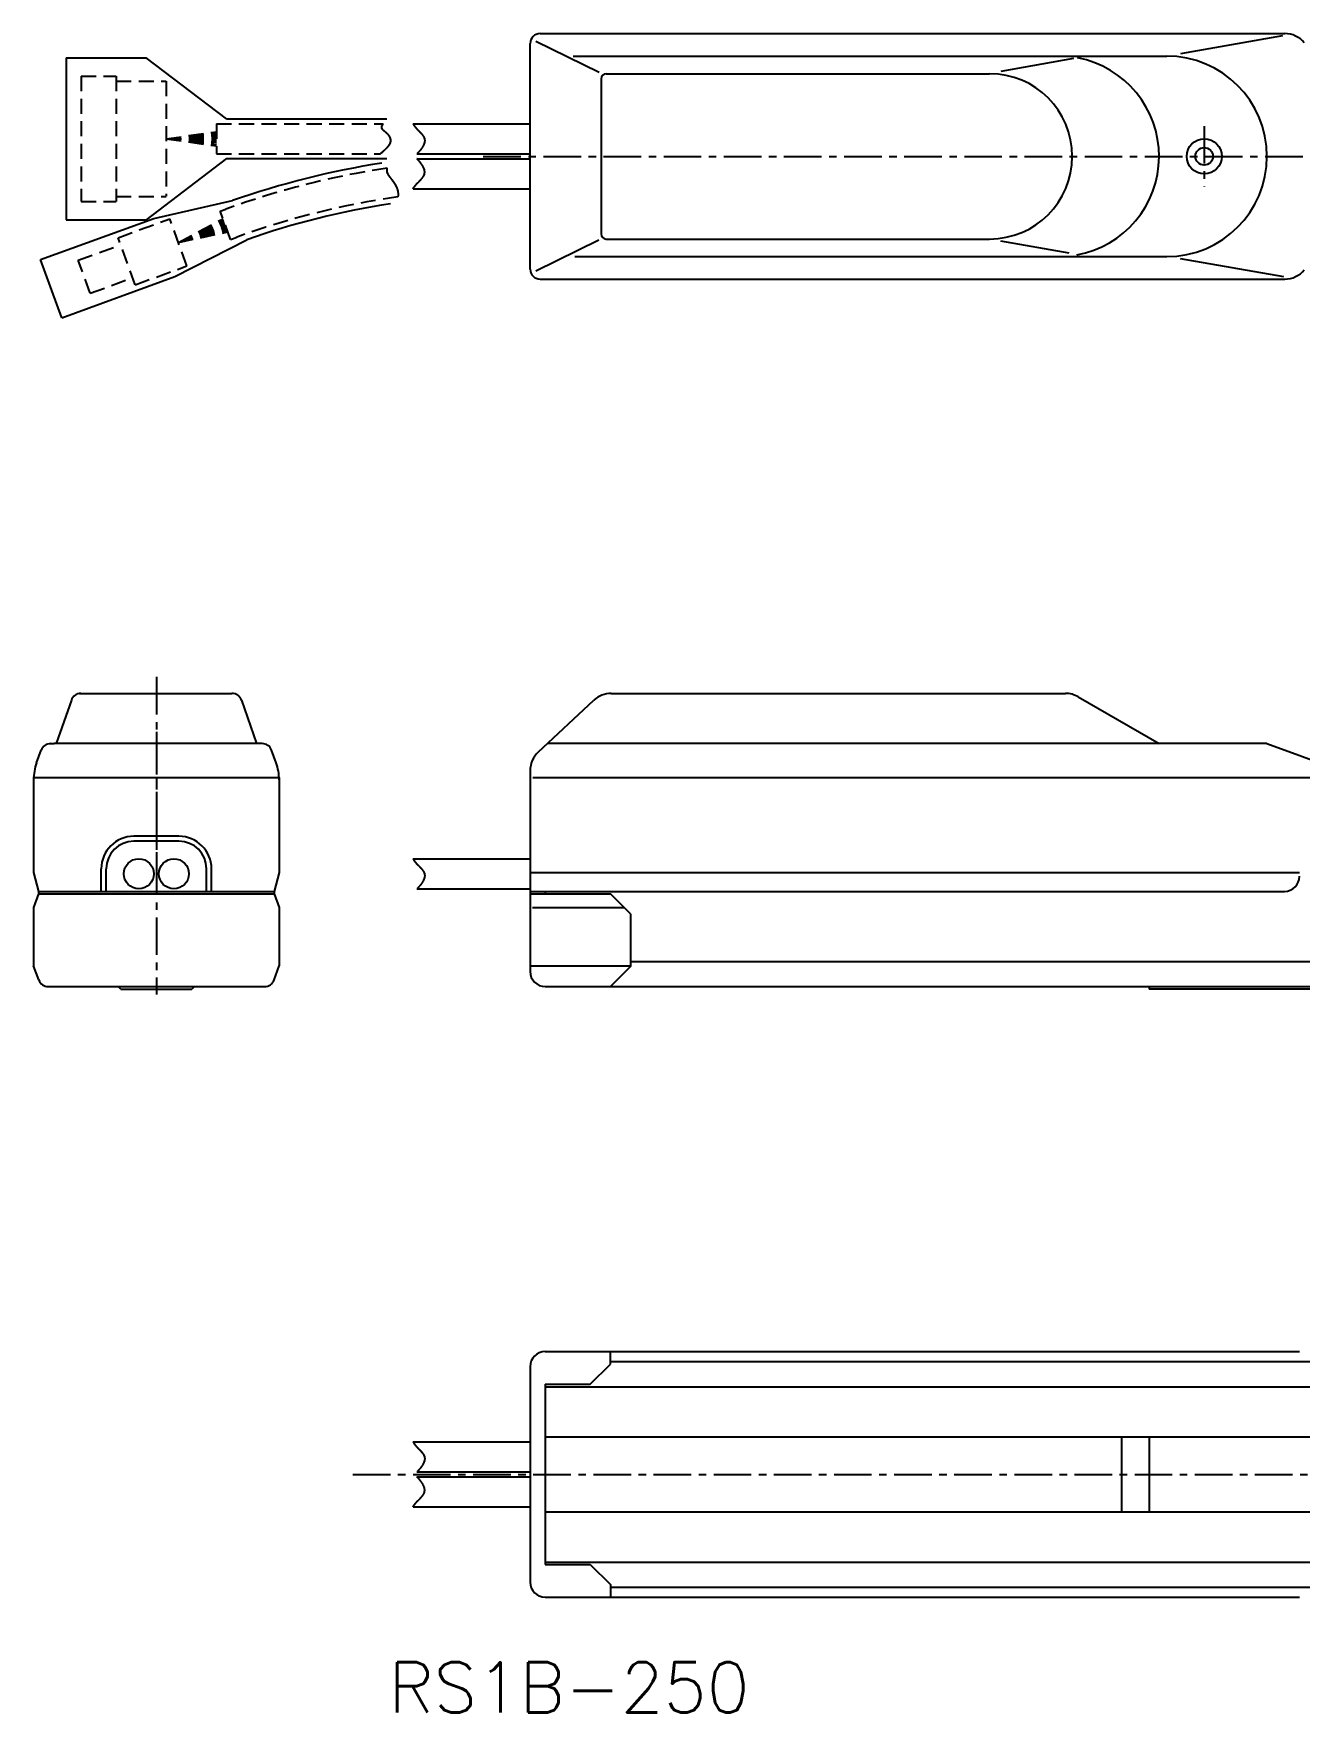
# Model space of a CAD drawing. Extents: x -773 to -84, y 145 to 488.
# Drawn here: x -772.9 to -520.3, y 145.5 to 480.6 of the extents above; entities that cross this region are included whole.
import ezdxf

# ---------------------------------------------------------------- set-up
doc = ezdxf.new("R2010")
doc.units = 0
for name, pattern in [('CENTER', [12, 7.5, -1.5, 1.5, -1.5]), ('CONTINOUS', [0]), ('DASHED', [4.5, 3, -1.5])]:
    doc.linetypes.add(name, pattern=pattern)
doc.layers.get('0').update_dxf_attribs({"linetype": 'CONTINUOUS'})
doc.layers.add('CENTER', color=1, linetype='CENTER')
doc.styles.get("Standard").update_dxf_attribs({"font": 'txt.shx'})

msp = doc.modelspace()

# ---------------------------------------------------------------- linework, layer by layer
at = {"color": 7, "linetype": 'CONTINOUS'}
for p, q in [((-671.78, 480.57), (-523.19, 480.57)), ((-523.65, 480.09), (-543.99, 476.56)), ((-673.78, 433.57), (-673.78, 478.57)), ((-660.02, 472.78), (-672.64, 478.99)), ((-665.19, 476.07), (-546.77, 476.07)), ((-766.38, 475.73), (-766.38, 443.41)), ((-766.38, 475.73), (-750.38, 475.73)), ((-734.38, 463.53), (-750.38, 475.73)), ((-658.6, 472.57), (-582.1, 472.57)), ((-565.36, 475.57), (-579.87, 472.97)), ((-659.6, 471.57), (-659.6, 440.57)), ((-734.38, 463.53), (-702.38, 463.53)), ((-697.14, 462.57), (-673.78, 462.57)), ((-696.36, 456.57), (-673.78, 456.57)), ((-734.38, 455.61), (-750.38, 443.41)), ((-734.38, 455.61), (-702.38, 455.61)), ((-696.36, 455.57), (-673.78, 455.57)), ((-697.14, 449.57), (-673.78, 449.57)), ((-748.89, 443.65), (-733.17, 447.25)), ((-771.45, 435.45), (-748.89, 443.65)), ((-766.38, 443.41), (-750.38, 443.41)), ((-744.68, 432.08), (-730.33, 439.43)), ((-660.05, 439.35), (-672.64, 433.15)), ((-658.6, 439.57), (-582.1, 439.57)), ((-566.24, 436.73), (-579.87, 439.17)), ((-664.84, 436.07), (-546.77, 436.07)), ((-767.23, 423.87), (-771.45, 435.45)), ((-523.38, 432), (-543.99, 435.59)), ((-767.23, 423.87), (-744.68, 432.08)), ((-671.78, 431.57), (-523.19, 431.57)), ((-763.68, 348.87), (-733.28, 348.87)), ((-657.63, 348.87), (-566.94, 348.87)), ((-765.33, 347.53), (-768.36, 338.87)), ((-731.39, 347.53), (-728.36, 338.87)), ((-672.19, 337.13), (-661.04, 347.52)), ((-564.44, 348.2), (-548.28, 338.87)), ((-769.64, 338.87), (-768.73, 338.87)), ((-727.26, 338.87), (-768.73, 338.87)), ((-526.77, 338.87), (-670.33, 338.87)), ((-526.77, 338.87), (-513.26, 333.95)), ((-772.26, 335.03), (-771.34, 337.55)), ((-724.47, 335.03), (-725.38, 337.55)), ((-772.86, 332.1), (-723.86, 332.1)), ((-772.86, 332.1), (-772.86, 313.1)), ((-723.86, 332.1), (-723.86, 313.1)), ((-673.78, 333.47), (-673.78, 308.87)), ((-673.23, 332.1), (-513.03, 332.1)), ((-743.86, 320.37), (-752.86, 320.37)), ((-743.86, 319.37), (-752.86, 319.37)), ((-697.14, 315.87), (-673.78, 315.87)), ((-772.86, 313.1), (-771.86, 309.37)), ((-772.86, 313.1), (-771.86, 309.37)), ((-759.36, 309.37), (-759.36, 313.87)), ((-758.36, 309.37), (-758.36, 313.87)), ((-738.36, 309.37), (-738.36, 313.87)), ((-737.36, 309.37), (-737.36, 313.87)), ((-723.86, 313.1), (-724.86, 309.37)), ((-723.86, 313.1), (-724.86, 309.37)), ((-673.78, 313.1), (-520.28, 313.1)), ((-771.86, 308.87), (-772.86, 306.12)), ((-771.86, 309.37), (-724.86, 309.37)), ((-771.86, 309.37), (-771.86, 308.87)), ((-771.86, 308.87), (-724.86, 308.87)), ((-724.86, 309.37), (-724.86, 308.87)), ((-724.86, 308.87), (-723.86, 306.12)), ((-696.36, 309.87), (-673.78, 309.87)), ((-673.78, 309.37), (-523.28, 309.37)), ((-673.78, 308.87), (-673.78, 293.37)), ((-673.78, 308.87), (-657.78, 308.87)), ((-670.78, 309.37), (-670.78, 308.87)), ((-653.78, 304.87), (-657.78, 308.87)), ((-772.86, 306.12), (-772.86, 294.49)), ((-723.86, 306.12), (-723.86, 294.49)), ((-673.28, 306.12), (-655.04, 306.12)), ((-653.78, 304.87), (-653.78, 294.37)), ((-653.78, 295.39), (-177.78, 295.39)), ((-771.84, 291.68), (-772.86, 294.49)), ((-724.88, 291.68), (-723.86, 294.49)), ((-673.51, 294.49), (-653.78, 294.49)), ((-653.78, 294.37), (-657.78, 290.37)), ((-769.96, 290.37), (-726.76, 290.37)), ((-755.46, 289.87), (-755.86, 290.27)), ((-755.46, 289.87), (-741.26, 289.87)), ((-740.86, 290.27), (-741.26, 289.87)), ((-740.86, 290.37), (-740.86, 290.27)), ((-670.78, 290.37), (-550.28, 290.37)), ((-550.28, 290.39), (-177.78, 290.39)), ((-550.28, 290.39), (-550.28, 289.87)), ((-165.28, 289.87), (-550.28, 289.87)), ((-673.78, 214.5), (-673.78, 171.5)), ((-670.78, 217.5), (-520.28, 217.5)), ((-661.78, 211), (-657.78, 215)), ((-657.78, 215), (-657.78, 217.5)), ((-657.78, 215.5), (-177.78, 215.5)), ((-670.78, 211), (-670.78, 175)), ((-670.78, 211), (-661.78, 211)), ((-670.78, 210.5), (-165.28, 210.5)), ((-697.14, 199.5), (-673.78, 199.5)), ((-670.78, 200.5), (-165.28, 200.5)), ((-555.78, 200.5), (-555.78, 185.5)), ((-550.28, 200.5), (-550.28, 185.5)), ((-696.36, 193.5), (-673.78, 193.5)), ((-696.36, 192.5), (-673.78, 192.5)), ((-697.14, 186.5), (-673.78, 186.5)), ((-670.78, 185.5), (-165.28, 185.5)), ((-670.78, 175.5), (-165.28, 175.5)), ((-670.78, 175), (-661.78, 175)), ((-661.78, 175), (-657.78, 171)), ((-657.78, 171), (-657.78, 168.5)), ((-670.78, 168.5), (-653.78, 168.5)), ((-657.78, 170.5), (-177.78, 170.5)), ((-653.78, 168.5), (-520.28, 168.5))]:
    msp.add_line(p, q, dxfattribs=at)
at = {"color": 3, "linetype": 'DASHED'}
for p, q in [((-763.38, 472.07), (-763.38, 447.07)), ((-763.38, 472.07), (-756.38, 472.07)), ((-756.38, 472.07), (-756.38, 447.07)), ((-756.38, 471.07), (-746.38, 471.07)), ((-746.38, 471.07), (-746.38, 448.11)), ((-736.38, 462.57), (-736.38, 456.57)), ((-736.38, 462.57), (-703.11, 462.57)), ((-746.38, 459.57), (-736.38, 460.98)), ((-746.38, 459.57), (-736.38, 460.62)), ((-746.38, 459.57), (-736.38, 460.27)), ((-746.38, 459.57), (-736.38, 459.92)), ((-746.38, 459.57), (-736.38, 459.57)), ((-746.38, 459.57), (-736.38, 458.52)), ((-746.38, 459.57), (-736.38, 458.87)), ((-746.38, 459.57), (-736.38, 459.22)), ((-746.38, 459.57), (-736.38, 458.17)), ((-736.38, 456.57), (-703.67, 456.57)), ((-763.38, 447.07), (-756.38, 447.07)), ((-756.38, 448.07), (-746.38, 448.07)), ((-756.01, 439.83), (-745.68, 443.59)), ((-742.26, 434.19), (-745.68, 443.59)), ((-743.97, 438.89), (-735.05, 443.63)), ((-743.97, 438.89), (-734.93, 443.3)), ((-743.97, 438.89), (-734.81, 442.97)), ((-743.97, 438.89), (-734.69, 442.64)), ((-743.97, 438.89), (-734.57, 442.31)), ((-735.6, 445.13), (-734.5, 445.53)), ((-733.54, 439.49), (-735.6, 445.13)), ((-752.59, 430.43), (-756.01, 439.83)), ((-743.97, 438.89), (-734.45, 441.98)), ((-743.97, 438.89), (-734.33, 441.65)), ((-743.97, 438.89), (-734.21, 441.32)), ((-743.97, 438.89), (-734.09, 440.99)), ((-733.54, 439.49), (-732.44, 439.89)), ((-763.96, 435.34), (-755.5, 438.42)), ((-761.56, 428.76), (-763.96, 435.34)), ((-752.59, 430.43), (-742.26, 434.19)), ((-761.56, 428.76), (-753.11, 431.84))]:
    msp.add_line(p, q, dxfattribs=at)
at = {"color": 7}
for points in [[(-703.11, 462.57, 0), (-703.13, 462.55, 0), (-703.14, 462.53, 0), (-703.16, 462.51, 0), (-703.18, 462.49, 0), (-703.19, 462.47, 0), (-703.21, 462.45, 0), (-703.23, 462.42, 0), (-703.24, 462.4, 0), (-703.26, 462.38, 0), (-703.27, 462.36, 0), (-703.29, 462.33, 0), (-703.3, 462.31, 0), (-703.31, 462.29, 0), (-703.33, 462.26, 0), (-703.34, 462.24, 0), (-703.35, 462.21, 0), (-703.36, 462.19, 0), (-703.37, 462.16, 0), (-703.38, 462.14, 0), (-703.39, 462.12, 0), (-703.4, 462.09, 0), (-703.41, 462.07, 0), (-703.41, 462.04, 0), (-703.42, 462.02, 0), (-703.43, 461.99, 0), (-703.43, 461.97, 0), (-703.43, 461.94, 0), (-703.44, 461.92, 0), (-703.44, 461.9, 0), (-703.44, 461.87, 0), (-703.44, 461.85, 0), (-703.44, 461.83, 0), (-703.43, 461.81, 0), (-703.43, 461.78, 0), (-703.43, 461.76, 0), (-703.42, 461.74, 0), (-703.41, 461.72, 0), (-703.41, 461.7, 0), (-703.4, 461.68, 0), (-703.39, 461.65, 0), (-703.38, 461.63, 0), (-703.37, 461.61, 0), (-703.36, 461.59, 0), (-703.35, 461.57, 0), (-703.33, 461.55, 0), (-703.32, 461.54, 0), (-703.31, 461.51, 0), (-703.29, 461.5, 0), (-703.28, 461.48, 0), (-703.26, 461.46, 0), (-703.24, 461.44, 0), (-703.23, 461.42, 0), (-703.21, 461.4, 0), (-703.19, 461.38, 0), (-703.17, 461.36, 0), (-703.15, 461.35, 0), (-703.13, 461.33, 0), (-703.11, 461.31, 0), (-703.09, 461.29, 0), (-703.07, 461.27, 0), (-703.05, 461.25, 0), (-703.03, 461.24, 0), (-703.01, 461.22, 0), (-702.99, 461.2, 0), (-702.96, 461.18, 0), (-702.94, 461.16, 0), (-702.92, 461.14, 0), (-702.89, 461.13, 0), (-702.87, 461.11, 0), (-702.85, 461.09, 0), (-702.83, 461.07, 0), (-702.8, 461.05, 0), (-702.78, 461.04, 0), (-702.75, 461.02, 0), (-702.73, 461, 0), (-702.71, 460.98, 0), (-702.69, 460.96, 0), (-702.66, 460.94, 0), (-702.64, 460.92, 0), (-702.62, 460.9, 0), (-702.59, 460.88, 0), (-702.57, 460.86, 0), (-702.55, 460.85, 0), (-702.53, 460.83, 0), (-702.5, 460.81, 0), (-702.48, 460.79, 0), (-702.46, 460.77, 0), (-702.44, 460.75, 0), (-702.42, 460.73, 0), (-702.4, 460.7, 0), (-702.38, 460.68, 0), (-702.36, 460.66, 0), (-702.34, 460.64, 0), (-702.32, 460.62, 0), (-702.29, 460.6, 0), (-702.27, 460.58, 0), (-702.26, 460.56, 0), (-702.24, 460.54, 0), (-702.22, 460.51, 0), (-702.2, 460.49, 0), (-702.18, 460.47, 0), (-702.16, 460.45, 0), (-702.14, 460.43, 0), (-702.13, 460.41, 0), (-702.11, 460.38, 0), (-702.09, 460.36, 0), (-702.08, 460.34, 0), (-702.06, 460.32, 0), (-702.04, 460.29, 0), (-702.03, 460.27, 0), (-702.01, 460.25, 0), (-702, 460.23, 0), (-701.98, 460.2, 0), (-701.97, 460.18, 0), (-701.95, 460.16, 0), (-701.94, 460.13, 0), (-701.92, 460.11, 0), (-701.91, 460.09, 0), (-701.89, 460.06, 0), (-701.88, 460.04, 0), (-701.87, 460.02, 0), (-701.86, 459.99, 0), (-701.84, 459.97, 0), (-701.83, 459.95, 0), (-701.82, 459.93, 0), (-701.81, 459.9, 0), (-701.8, 459.88, 0), (-701.79, 459.85, 0), (-701.78, 459.83, 0), (-701.77, 459.81, 0), (-701.76, 459.78, 0), (-701.75, 459.76, 0), (-701.74, 459.74, 0), (-701.73, 459.71, 0), (-701.73, 459.69, 0), (-701.72, 459.66, 0), (-701.71, 459.64, 0), (-701.7, 459.62, 0), (-701.7, 459.59, 0), (-701.69, 459.57, 0), (-701.68, 459.54, 0), (-701.68, 459.52, 0), (-701.67, 459.5, 0), (-701.67, 459.47, 0), (-701.67, 459.45, 0), (-701.66, 459.42, 0), (-701.66, 459.4, 0), (-701.65, 459.38, 0), (-701.65, 459.35, 0), (-701.65, 459.33, 0), (-701.65, 459.3, 0), (-701.65, 459.28, 0), (-701.65, 459.26, 0), (-701.65, 459.23, 0), (-701.65, 459.21, 0), (-701.65, 459.18, 0), (-701.65, 459.16, 0), (-701.65, 459.14, 0), (-701.65, 459.11, 0), (-701.65, 459.09, 0), (-701.65, 459.06, 0), (-701.66, 459.04, 0), (-701.66, 459.02, 0), (-701.67, 458.99, 0), (-701.67, 458.97, 0), (-701.67, 458.95, 0), (-701.68, 458.92, 0), (-701.69, 458.9, 0), (-701.69, 458.88, 0), (-701.7, 458.85, 0), (-701.71, 458.83, 0), (-701.71, 458.81, 0), (-701.72, 458.78, 0), (-701.73, 458.76, 0), (-701.74, 458.74, 0), (-701.74, 458.71, 0), (-701.75, 458.69, 0), (-701.76, 458.67, 0), (-701.77, 458.64, 0), (-701.78, 458.62, 0), (-701.79, 458.6, 0), (-701.8, 458.58, 0), (-701.81, 458.55, 0), (-701.83, 458.53, 0), (-701.84, 458.51, 0), (-701.85, 458.49, 0), (-701.86, 458.46, 0), (-701.87, 458.44, 0), (-701.89, 458.42, 0), (-701.9, 458.4, 0), (-701.91, 458.37, 0), (-701.93, 458.35, 0), (-701.94, 458.33, 0), (-701.96, 458.31, 0), (-701.97, 458.29, 0), (-701.98, 458.26, 0), (-702, 458.24, 0), (-702.01, 458.22, 0), (-702.03, 458.2, 0), (-702.04, 458.18, 0), (-702.06, 458.15, 0), (-702.08, 458.13, 0), (-702.09, 458.11, 0), (-702.11, 458.09, 0), (-702.12, 458.07, 0), (-702.14, 458.05, 0), (-702.16, 458.03, 0), (-702.17, 458, 0), (-702.19, 457.98, 0), (-702.21, 457.96, 0), (-702.23, 457.94, 0), (-702.24, 457.92, 0), (-702.26, 457.9, 0), (-702.28, 457.88, 0), (-702.3, 457.86, 0), (-702.32, 457.84, 0), (-702.34, 457.82, 0), (-702.35, 457.8, 0), (-702.37, 457.78, 0), (-702.39, 457.76, 0), (-702.41, 457.74, 0), (-702.43, 457.72, 0), (-702.45, 457.7, 0), (-702.47, 457.68, 0), (-702.48, 457.66, 0), (-702.5, 457.64, 0), (-702.52, 457.62, 0), (-702.54, 457.6, 0), (-702.56, 457.58, 0), (-702.58, 457.56, 0), (-702.6, 457.54, 0), (-702.62, 457.52, 0), (-702.64, 457.5, 0), (-702.66, 457.48, 0), (-702.68, 457.46, 0), (-702.7, 457.44, 0), (-702.71, 457.43, 0), (-702.73, 457.41, 0), (-702.75, 457.39, 0), (-702.77, 457.37, 0), (-702.79, 457.35, 0), (-702.81, 457.33, 0), (-702.83, 457.32, 0), (-702.85, 457.3, 0), (-702.87, 457.28, 0), (-702.89, 457.26, 0), (-702.9, 457.24, 0), (-702.92, 457.23, 0), (-702.94, 457.21, 0), (-702.96, 457.19, 0), (-702.98, 457.18, 0), (-703, 457.16, 0), (-703.02, 457.14, 0), (-703.04, 457.12, 0), (-703.06, 457.11, 0), (-703.08, 457.09, 0), (-703.1, 457.07, 0), (-703.11, 457.05, 0), (-703.13, 457.04, 0), (-703.15, 457.02, 0), (-703.17, 457, 0), (-703.19, 456.99, 0), (-703.21, 456.97, 0), (-703.23, 456.95, 0), (-703.25, 456.94, 0), (-703.27, 456.92, 0), (-703.28, 456.9, 0), (-703.3, 456.89, 0), (-703.32, 456.87, 0), (-703.34, 456.85, 0), (-703.36, 456.84, 0), (-703.38, 456.82, 0), (-703.4, 456.8, 0), (-703.42, 456.79, 0), (-703.44, 456.77, 0), (-703.46, 456.75, 0), (-703.48, 456.74, 0), (-703.5, 456.72, 0), (-703.52, 456.7, 0), (-703.54, 456.69, 0), (-703.56, 456.67, 0), (-703.58, 456.65, 0), (-703.6, 456.64, 0), (-703.61, 456.62, 0), (-703.63, 456.61, 0), (-703.65, 456.59, 0), (-703.67, 456.57, 0)], [(-697.14, 462.57, 0), (-697.12, 462.53, 0), (-697.1, 462.49, 0), (-697.08, 462.45, 0), (-697.06, 462.41, 0), (-697.03, 462.37, 0), (-697.01, 462.33, 0), (-696.99, 462.29, 0), (-696.96, 462.25, 0), (-696.94, 462.22, 0), (-696.91, 462.18, 0), (-696.88, 462.14, 0), (-696.86, 462.1, 0), (-696.83, 462.06, 0), (-696.8, 462.03, 0), (-696.77, 461.99, 0), (-696.74, 461.95, 0), (-696.71, 461.92, 0), (-696.68, 461.88, 0), (-696.65, 461.84, 0), (-696.62, 461.81, 0), (-696.59, 461.77, 0), (-696.56, 461.73, 0), (-696.53, 461.7, 0), (-696.49, 461.66, 0), (-696.46, 461.62, 0), (-696.43, 461.59, 0), (-696.39, 461.55, 0), (-696.36, 461.52, 0), (-696.33, 461.48, 0), (-696.29, 461.45, 0), (-696.26, 461.41, 0), (-696.23, 461.38, 0), (-696.19, 461.34, 0), (-696.16, 461.31, 0), (-696.12, 461.27, 0), (-696.09, 461.24, 0), (-696.05, 461.2, 0), (-696.02, 461.17, 0), (-695.99, 461.13, 0), (-695.95, 461.1, 0), (-695.92, 461.06, 0), (-695.88, 461.03, 0), (-695.85, 460.99, 0), (-695.82, 460.96, 0), (-695.78, 460.92, 0), (-695.75, 460.89, 0), (-695.72, 460.86, 0), (-695.68, 460.82, 0), (-695.65, 460.79, 0), (-695.62, 460.75, 0), (-695.59, 460.72, 0), (-695.55, 460.68, 0), (-695.52, 460.65, 0), (-695.49, 460.61, 0), (-695.46, 460.58, 0), (-695.43, 460.54, 0), (-695.4, 460.51, 0), (-695.37, 460.47, 0), (-695.34, 460.44, 0), (-695.32, 460.4, 0), (-695.29, 460.37, 0), (-695.26, 460.33, 0), (-695.23, 460.3, 0), (-695.21, 460.26, 0), (-695.18, 460.23, 0), (-695.16, 460.19, 0), (-695.13, 460.16, 0), (-695.11, 460.12, 0), (-695.09, 460.08, 0), (-695.07, 460.05, 0), (-695.05, 460.01, 0), (-695.02, 459.98, 0), (-695.01, 459.94, 0), (-694.99, 459.9, 0), (-694.97, 459.87, 0), (-694.95, 459.83, 0), (-694.94, 459.79, 0), (-694.92, 459.75, 0), (-694.91, 459.72, 0), (-694.89, 459.68, 0), (-694.88, 459.64, 0), (-694.87, 459.6, 0), (-694.86, 459.57, 0), (-694.85, 459.53, 0), (-694.84, 459.49, 0), (-694.84, 459.45, 0), (-694.83, 459.41, 0), (-694.83, 459.37, 0), (-694.82, 459.33, 0), (-694.82, 459.29, 0), (-694.82, 459.25, 0), (-694.82, 459.21, 0), (-694.82, 459.17, 0), (-694.82, 459.13, 0), (-694.82, 459.09, 0), (-694.83, 459.05, 0), (-694.83, 459.01, 0), (-694.84, 458.97, 0), (-694.85, 458.93, 0), (-694.85, 458.89, 0), (-694.86, 458.85, 0), (-694.87, 458.8, 0), (-694.88, 458.76, 0), (-694.89, 458.72, 0), (-694.91, 458.68, 0), (-694.92, 458.64, 0), (-694.93, 458.6, 0), (-694.95, 458.55, 0), (-694.97, 458.51, 0), (-694.98, 458.47, 0), (-695, 458.43, 0), (-695.02, 458.39, 0), (-695.04, 458.34, 0), (-695.05, 458.3, 0), (-695.08, 458.26, 0), (-695.1, 458.22, 0), (-695.12, 458.18, 0), (-695.14, 458.13, 0), (-695.16, 458.09, 0), (-695.18, 458.05, 0), (-695.21, 458.01, 0), (-695.23, 457.97, 0), (-695.26, 457.93, 0), (-695.28, 457.88, 0), (-695.31, 457.84, 0), (-695.34, 457.8, 0), (-695.36, 457.76, 0), (-695.39, 457.72, 0), (-695.42, 457.68, 0), (-695.45, 457.64, 0), (-695.48, 457.6, 0), (-695.5, 457.56, 0), (-695.53, 457.52, 0), (-695.56, 457.48, 0), (-695.59, 457.44, 0), (-695.62, 457.4, 0), (-695.65, 457.36, 0), (-695.68, 457.32, 0), (-695.72, 457.28, 0), (-695.75, 457.24, 0), (-695.78, 457.2, 0), (-695.81, 457.17, 0), (-695.84, 457.13, 0), (-695.87, 457.09, 0), (-695.9, 457.05, 0), (-695.94, 457.02, 0), (-695.97, 456.98, 0), (-696, 456.94, 0), (-696.03, 456.91, 0), (-696.07, 456.87, 0), (-696.1, 456.84, 0), (-696.13, 456.8, 0), (-696.16, 456.77, 0), (-696.2, 456.74, 0), (-696.23, 456.7, 0), (-696.26, 456.67, 0), (-696.29, 456.64, 0), (-696.32, 456.6, 0), (-696.36, 456.57, 0)], [(-702.34, 453.72, 0), (-702.35, 453.69, 0), (-702.35, 453.66, 0), (-702.36, 453.63, 0), (-702.36, 453.61, 0), (-702.37, 453.58, 0), (-702.37, 453.55, 0), (-702.37, 453.52, 0), (-702.38, 453.49, 0), (-702.38, 453.46, 0), (-702.38, 453.43, 0), (-702.38, 453.41, 0), (-702.39, 453.38, 0), (-702.39, 453.35, 0), (-702.39, 453.32, 0), (-702.39, 453.29, 0), (-702.39, 453.26, 0), (-702.39, 453.24, 0), (-702.39, 453.21, 0), (-702.38, 453.18, 0), (-702.38, 453.15, 0), (-702.38, 453.12, 0), (-702.38, 453.1, 0), (-702.37, 453.07, 0), (-702.37, 453.04, 0), (-702.36, 453.01, 0), (-702.36, 452.99, 0), (-702.35, 452.96, 0), (-702.35, 452.93, 0), (-702.34, 452.91, 0), (-702.33, 452.88, 0), (-702.32, 452.85, 0), (-702.31, 452.83, 0), (-702.3, 452.8, 0), (-702.3, 452.77, 0), (-702.29, 452.75, 0), (-702.28, 452.72, 0), (-702.27, 452.7, 0), (-702.25, 452.67, 0), (-702.24, 452.65, 0), (-702.23, 452.62, 0), (-702.22, 452.6, 0), (-702.21, 452.57, 0), (-702.2, 452.55, 0), (-702.18, 452.52, 0), (-702.17, 452.5, 0), (-702.15, 452.47, 0), (-702.14, 452.44, 0), (-702.13, 452.42, 0), (-702.11, 452.4, 0), (-702.1, 452.37, 0), (-702.08, 452.35, 0), (-702.07, 452.32, 0), (-702.05, 452.3, 0), (-702.03, 452.27, 0), (-702.02, 452.25, 0), (-702, 452.23, 0), (-701.99, 452.2, 0), (-701.97, 452.18, 0), (-701.95, 452.15, 0), (-701.94, 452.13, 0), (-701.92, 452.11, 0), (-701.9, 452.08, 0), (-701.88, 452.06, 0), (-701.87, 452.04, 0), (-701.85, 452.01, 0), (-701.83, 451.99, 0), (-701.81, 451.96, 0), (-701.79, 451.94, 0), (-701.78, 451.92, 0), (-701.76, 451.89, 0), (-701.74, 451.87, 0), (-701.72, 451.85, 0), (-701.7, 451.82, 0), (-701.68, 451.8, 0), (-701.67, 451.78, 0), (-701.65, 451.75, 0), (-701.63, 451.73, 0), (-701.61, 451.71, 0), (-701.59, 451.68, 0), (-701.57, 451.66, 0), (-701.55, 451.64, 0), (-701.54, 451.61, 0), (-701.52, 451.59, 0), (-701.5, 451.56, 0), (-701.48, 451.54, 0), (-701.46, 451.52, 0), (-701.45, 451.49, 0), (-701.43, 451.47, 0), (-701.41, 451.45, 0), (-701.39, 451.43, 0), (-701.37, 451.4, 0), (-701.36, 451.38, 0), (-701.34, 451.36, 0), (-701.32, 451.33, 0), (-701.3, 451.31, 0), (-701.28, 451.28, 0), (-701.27, 451.26, 0), (-701.25, 451.24, 0), (-701.23, 451.21, 0), (-701.21, 451.19, 0), (-701.2, 451.17, 0), (-701.18, 451.14, 0), (-701.16, 451.12, 0), (-701.14, 451.1, 0), (-701.13, 451.07, 0), (-701.11, 451.05, 0), (-701.09, 451.02, 0), (-701.08, 451, 0), (-701.06, 450.98, 0), (-701.04, 450.95, 0), (-701.02, 450.93, 0), (-701.01, 450.91, 0), (-700.99, 450.88, 0), (-700.98, 450.86, 0), (-700.96, 450.83, 0), (-700.94, 450.81, 0), (-700.93, 450.79, 0), (-700.91, 450.76, 0), (-700.9, 450.74, 0), (-700.88, 450.71, 0), (-700.86, 450.69, 0), (-700.85, 450.67, 0), (-700.83, 450.64, 0), (-700.82, 450.62, 0), (-700.8, 450.59, 0), (-700.79, 450.57, 0), (-700.77, 450.55, 0), (-700.76, 450.52, 0), (-700.74, 450.5, 0), (-700.73, 450.47, 0), (-700.71, 450.45, 0), (-700.7, 450.42, 0), (-700.68, 450.4, 0), (-700.67, 450.37, 0), (-700.66, 450.35, 0), (-700.64, 450.32, 0), (-700.63, 450.3, 0), (-700.62, 450.27, 0), (-700.6, 450.25, 0), (-700.59, 450.23, 0), (-700.58, 450.2, 0), (-700.56, 450.18, 0), (-700.55, 450.15, 0), (-700.54, 450.13, 0), (-700.52, 450.1, 0), (-700.51, 450.07, 0), (-700.5, 450.05, 0), (-700.49, 450.02, 0), (-700.48, 450, 0), (-700.47, 449.97, 0), (-700.45, 449.95, 0), (-700.44, 449.92, 0), (-700.43, 449.9, 0), (-700.42, 449.87, 0), (-700.41, 449.85, 0), (-700.4, 449.82, 0), (-700.39, 449.8, 0), (-700.38, 449.77, 0), (-700.37, 449.74, 0), (-700.36, 449.72, 0), (-700.35, 449.69, 0), (-700.34, 449.67, 0), (-700.33, 449.64, 0), (-700.32, 449.61, 0), (-700.31, 449.59, 0), (-700.3, 449.56, 0), (-700.29, 449.53, 0), (-700.29, 449.51, 0), (-700.28, 449.48, 0), (-700.27, 449.45, 0), (-700.26, 449.43, 0), (-700.25, 449.4, 0), (-700.25, 449.37, 0), (-700.24, 449.35, 0), (-700.23, 449.32, 0), (-700.23, 449.29, 0), (-700.22, 449.26, 0), (-700.21, 449.24, 0), (-700.21, 449.21, 0), (-700.2, 449.18, 0), (-700.2, 449.15, 0), (-700.19, 449.13, 0), (-700.18, 449.1, 0), (-700.18, 449.07, 0), (-700.18, 449.04, 0), (-700.17, 449.02, 0), (-700.17, 448.99, 0), (-700.16, 448.96, 0), (-700.16, 448.93, 0), (-700.16, 448.9, 0), (-700.15, 448.88, 0), (-700.15, 448.85, 0), (-700.15, 448.82, 0), (-700.14, 448.79, 0), (-700.14, 448.76, 0), (-700.14, 448.73, 0), (-700.14, 448.7, 0), (-700.14, 448.68, 0), (-700.13, 448.65, 0), (-700.13, 448.62, 0), (-700.13, 448.59, 0), (-700.13, 448.56, 0), (-700.13, 448.53, 0), (-700.13, 448.5, 0), (-700.13, 448.48, 0), (-700.13, 448.45, 0), (-700.13, 448.42, 0), (-700.13, 448.39, 0), (-700.13, 448.36, 0), (-700.13, 448.33, 0), (-700.13, 448.31, 0), (-700.14, 448.28, 0), (-700.14, 448.25, 0), (-700.14, 448.22, 0), (-700.14, 448.19, 0), (-700.14, 448.16, 0), (-700.15, 448.13, 0), (-700.15, 448.11, 0), (-700.15, 448.08, 0), (-700.15, 448.05, 0), (-700.16, 448.02, 0), (-700.16, 447.99, 0), (-700.17, 447.97, 0)], [(-697.14, 449.57, 0), (-697.12, 449.61, 0), (-697.1, 449.65, 0), (-697.08, 449.69, 0), (-697.06, 449.73, 0), (-697.03, 449.77, 0), (-697.01, 449.81, 0), (-696.99, 449.85, 0), (-696.96, 449.89, 0), (-696.94, 449.93, 0), (-696.91, 449.97, 0), (-696.88, 450, 0), (-696.86, 450.04, 0), (-696.83, 450.08, 0), (-696.8, 450.12, 0), (-696.77, 450.15, 0), (-696.74, 450.19, 0), (-696.71, 450.23, 0), (-696.68, 450.27, 0), (-696.65, 450.3, 0), (-696.62, 450.34, 0), (-696.59, 450.38, 0), (-696.56, 450.41, 0), (-696.53, 450.45, 0), (-696.49, 450.48, 0), (-696.46, 450.52, 0), (-696.43, 450.56, 0), (-696.39, 450.59, 0), (-696.36, 450.63, 0), (-696.33, 450.66, 0), (-696.29, 450.7, 0), (-696.26, 450.73, 0), (-696.23, 450.77, 0), (-696.19, 450.8, 0), (-696.16, 450.84, 0), (-696.12, 450.87, 0), (-696.09, 450.91, 0), (-696.05, 450.94, 0), (-696.02, 450.98, 0), (-695.99, 451.01, 0), (-695.95, 451.05, 0), (-695.92, 451.08, 0), (-695.88, 451.12, 0), (-695.85, 451.15, 0), (-695.82, 451.19, 0), (-695.78, 451.22, 0), (-695.75, 451.25, 0), (-695.72, 451.29, 0), (-695.68, 451.32, 0), (-695.65, 451.36, 0), (-695.62, 451.39, 0), (-695.59, 451.43, 0), (-695.55, 451.46, 0), (-695.52, 451.5, 0), (-695.49, 451.53, 0), (-695.46, 451.57, 0), (-695.43, 451.6, 0), (-695.4, 451.64, 0), (-695.37, 451.67, 0), (-695.34, 451.71, 0), (-695.32, 451.74, 0), (-695.29, 451.78, 0), (-695.26, 451.81, 0), (-695.23, 451.85, 0), (-695.21, 451.88, 0), (-695.18, 451.92, 0), (-695.16, 451.95, 0), (-695.13, 451.99, 0), (-695.11, 452.02, 0), (-695.09, 452.06, 0), (-695.07, 452.1, 0), (-695.05, 452.13, 0), (-695.02, 452.17, 0), (-695.01, 452.2, 0), (-694.99, 452.24, 0), (-694.97, 452.28, 0), (-694.95, 452.31, 0), (-694.94, 452.35, 0), (-694.92, 452.39, 0), (-694.91, 452.43, 0), (-694.89, 452.46, 0), (-694.88, 452.5, 0), (-694.87, 452.54, 0), (-694.86, 452.58, 0), (-694.85, 452.62, 0), (-694.84, 452.65, 0), (-694.84, 452.69, 0), (-694.83, 452.73, 0), (-694.83, 452.77, 0), (-694.82, 452.81, 0), (-694.82, 452.85, 0), (-694.82, 452.89, 0), (-694.82, 452.93, 0), (-694.82, 452.97, 0), (-694.82, 453.01, 0), (-694.82, 453.05, 0), (-694.83, 453.09, 0), (-694.83, 453.13, 0), (-694.84, 453.18, 0), (-694.85, 453.22, 0), (-694.85, 453.26, 0), (-694.86, 453.3, 0), (-694.87, 453.34, 0), (-694.88, 453.38, 0), (-694.89, 453.42, 0), (-694.91, 453.46, 0), (-694.92, 453.51, 0), (-694.93, 453.55, 0), (-694.95, 453.59, 0), (-694.97, 453.63, 0), (-694.98, 453.68, 0), (-695, 453.72, 0), (-695.02, 453.76, 0), (-695.04, 453.8, 0), (-695.05, 453.84, 0), (-695.08, 453.88, 0), (-695.1, 453.93, 0), (-695.12, 453.97, 0), (-695.14, 454.01, 0), (-695.16, 454.05, 0), (-695.18, 454.09, 0), (-695.21, 454.14, 0), (-695.23, 454.18, 0), (-695.26, 454.22, 0), (-695.28, 454.26, 0), (-695.31, 454.3, 0), (-695.34, 454.34, 0), (-695.36, 454.38, 0), (-695.39, 454.42, 0), (-695.42, 454.47, 0), (-695.45, 454.51, 0), (-695.48, 454.55, 0), (-695.5, 454.59, 0), (-695.53, 454.63, 0), (-695.56, 454.67, 0), (-695.59, 454.71, 0), (-695.62, 454.75, 0), (-695.65, 454.79, 0), (-695.68, 454.82, 0), (-695.72, 454.86, 0), (-695.75, 454.9, 0), (-695.78, 454.94, 0), (-695.81, 454.98, 0), (-695.84, 455.01, 0), (-695.87, 455.05, 0), (-695.9, 455.09, 0), (-695.94, 455.13, 0), (-695.97, 455.16, 0), (-696, 455.2, 0), (-696.03, 455.24, 0), (-696.07, 455.27, 0), (-696.1, 455.3, 0), (-696.13, 455.34, 0), (-696.16, 455.37, 0), (-696.2, 455.41, 0), (-696.23, 455.44, 0), (-696.26, 455.48, 0), (-696.29, 455.51, 0), (-696.32, 455.54, 0), (-696.36, 455.57, 0)], [(-697.14, 315.87, 0), (-697.12, 315.83, 0), (-697.1, 315.79, 0), (-697.08, 315.75, 0), (-697.06, 315.71, 0), (-697.03, 315.67, 0), (-697.01, 315.63, 0), (-696.99, 315.59, 0), (-696.96, 315.55, 0), (-696.94, 315.51, 0), (-696.91, 315.47, 0), (-696.88, 315.44, 0), (-696.86, 315.4, 0), (-696.83, 315.36, 0), (-696.8, 315.32, 0), (-696.77, 315.29, 0), (-696.74, 315.25, 0), (-696.71, 315.21, 0), (-696.68, 315.17, 0), (-696.65, 315.14, 0), (-696.62, 315.1, 0), (-696.59, 315.06, 0), (-696.56, 315.03, 0), (-696.53, 314.99, 0), (-696.49, 314.96, 0), (-696.46, 314.92, 0), (-696.43, 314.88, 0), (-696.39, 314.85, 0), (-696.36, 314.81, 0), (-696.33, 314.78, 0), (-696.29, 314.74, 0), (-696.26, 314.71, 0), (-696.23, 314.67, 0), (-696.19, 314.64, 0), (-696.16, 314.6, 0), (-696.12, 314.57, 0), (-696.09, 314.53, 0), (-696.05, 314.5, 0), (-696.02, 314.46, 0), (-695.99, 314.43, 0), (-695.95, 314.39, 0), (-695.92, 314.36, 0), (-695.88, 314.32, 0), (-695.85, 314.29, 0), (-695.82, 314.25, 0), (-695.78, 314.22, 0), (-695.75, 314.19, 0), (-695.72, 314.15, 0), (-695.68, 314.12, 0), (-695.65, 314.08, 0), (-695.62, 314.05, 0), (-695.59, 314.01, 0), (-695.55, 313.98, 0), (-695.52, 313.94, 0), (-695.49, 313.91, 0), (-695.46, 313.87, 0), (-695.43, 313.84, 0), (-695.4, 313.8, 0), (-695.37, 313.77, 0), (-695.34, 313.73, 0), (-695.32, 313.7, 0), (-695.29, 313.66, 0), (-695.26, 313.63, 0), (-695.23, 313.59, 0), (-695.21, 313.56, 0), (-695.18, 313.52, 0), (-695.16, 313.49, 0), (-695.13, 313.45, 0), (-695.11, 313.42, 0), (-695.09, 313.38, 0), (-695.07, 313.34, 0), (-695.05, 313.31, 0), (-695.02, 313.27, 0), (-695.01, 313.24, 0), (-694.99, 313.2, 0), (-694.97, 313.16, 0), (-694.95, 313.12, 0), (-694.94, 313.09, 0), (-694.92, 313.05, 0), (-694.91, 313.01, 0), (-694.89, 312.98, 0), (-694.88, 312.94, 0), (-694.87, 312.9, 0), (-694.86, 312.86, 0), (-694.85, 312.82, 0), (-694.84, 312.79, 0), (-694.84, 312.75, 0), (-694.83, 312.71, 0), (-694.83, 312.67, 0), (-694.82, 312.63, 0), (-694.82, 312.59, 0), (-694.82, 312.55, 0), (-694.82, 312.51, 0), (-694.82, 312.47, 0), (-694.82, 312.43, 0), (-694.82, 312.39, 0), (-694.83, 312.35, 0), (-694.83, 312.31, 0), (-694.84, 312.27, 0), (-694.85, 312.23, 0), (-694.85, 312.18, 0), (-694.86, 312.14, 0), (-694.87, 312.1, 0), (-694.88, 312.06, 0), (-694.89, 312.02, 0), (-694.91, 311.98, 0), (-694.92, 311.93, 0), (-694.93, 311.89, 0), (-694.95, 311.85, 0), (-694.97, 311.81, 0), (-694.98, 311.77, 0), (-695, 311.72, 0), (-695.02, 311.68, 0), (-695.04, 311.64, 0), (-695.05, 311.6, 0), (-695.08, 311.56, 0), (-695.1, 311.51, 0), (-695.12, 311.47, 0), (-695.14, 311.43, 0), (-695.16, 311.39, 0), (-695.18, 311.35, 0), (-695.21, 311.31, 0), (-695.23, 311.26, 0), (-695.26, 311.22, 0), (-695.28, 311.18, 0), (-695.31, 311.14, 0), (-695.34, 311.1, 0), (-695.36, 311.06, 0), (-695.39, 311.02, 0), (-695.42, 310.98, 0), (-695.45, 310.93, 0), (-695.48, 310.89, 0), (-695.5, 310.85, 0), (-695.53, 310.81, 0), (-695.56, 310.77, 0), (-695.59, 310.73, 0), (-695.62, 310.69, 0), (-695.65, 310.65, 0), (-695.68, 310.62, 0), (-695.72, 310.58, 0), (-695.75, 310.54, 0), (-695.78, 310.5, 0), (-695.81, 310.46, 0), (-695.84, 310.43, 0), (-695.87, 310.39, 0), (-695.9, 310.35, 0), (-695.94, 310.31, 0), (-695.97, 310.28, 0), (-696, 310.24, 0), (-696.03, 310.2, 0), (-696.07, 310.17, 0), (-696.1, 310.13, 0), (-696.13, 310.1, 0), (-696.16, 310.07, 0), (-696.2, 310.03, 0), (-696.23, 310, 0), (-696.26, 309.96, 0), (-696.29, 309.93, 0), (-696.32, 309.9, 0), (-696.36, 309.87, 0)], [(-697.14, 199.5, 0), (-697.12, 199.46, 0), (-697.1, 199.42, 0), (-697.08, 199.38, 0), (-697.06, 199.34, 0), (-697.03, 199.3, 0), (-697.01, 199.26, 0), (-696.99, 199.22, 0), (-696.96, 199.18, 0), (-696.94, 199.15, 0), (-696.91, 199.11, 0), (-696.88, 199.07, 0), (-696.86, 199.03, 0), (-696.83, 198.99, 0), (-696.8, 198.96, 0), (-696.77, 198.92, 0), (-696.74, 198.88, 0), (-696.71, 198.84, 0), (-696.68, 198.81, 0), (-696.65, 198.77, 0), (-696.62, 198.73, 0), (-696.59, 198.7, 0), (-696.56, 198.66, 0), (-696.53, 198.62, 0), (-696.49, 198.59, 0), (-696.46, 198.55, 0), (-696.43, 198.52, 0), (-696.39, 198.48, 0), (-696.36, 198.45, 0), (-696.33, 198.41, 0), (-696.29, 198.38, 0), (-696.26, 198.34, 0), (-696.23, 198.31, 0), (-696.19, 198.27, 0), (-696.16, 198.23, 0), (-696.12, 198.2, 0), (-696.09, 198.16, 0), (-696.05, 198.13, 0), (-696.02, 198.09, 0), (-695.99, 198.06, 0), (-695.95, 198.03, 0), (-695.92, 197.99, 0), (-695.88, 197.96, 0), (-695.85, 197.92, 0), (-695.82, 197.89, 0), (-695.78, 197.85, 0), (-695.75, 197.82, 0), (-695.72, 197.78, 0), (-695.68, 197.75, 0), (-695.65, 197.71, 0), (-695.62, 197.68, 0), (-695.59, 197.65, 0), (-695.55, 197.61, 0), (-695.52, 197.58, 0), (-695.49, 197.54, 0), (-695.46, 197.51, 0), (-695.43, 197.47, 0), (-695.4, 197.44, 0), (-695.37, 197.4, 0), (-695.34, 197.37, 0), (-695.32, 197.33, 0), (-695.29, 197.3, 0), (-695.26, 197.26, 0), (-695.23, 197.23, 0), (-695.21, 197.19, 0), (-695.18, 197.16, 0), (-695.16, 197.12, 0), (-695.13, 197.09, 0), (-695.11, 197.05, 0), (-695.09, 197.01, 0), (-695.07, 196.98, 0), (-695.05, 196.94, 0), (-695.02, 196.91, 0), (-695.01, 196.87, 0), (-694.99, 196.83, 0), (-694.97, 196.79, 0), (-694.95, 196.76, 0), (-694.94, 196.72, 0), (-694.92, 196.68, 0), (-694.91, 196.65, 0), (-694.89, 196.61, 0), (-694.88, 196.57, 0), (-694.87, 196.53, 0), (-694.86, 196.5, 0), (-694.85, 196.46, 0), (-694.84, 196.42, 0), (-694.84, 196.38, 0), (-694.83, 196.34, 0), (-694.83, 196.3, 0), (-694.82, 196.26, 0), (-694.82, 196.22, 0), (-694.82, 196.18, 0), (-694.82, 196.14, 0), (-694.82, 196.1, 0), (-694.82, 196.06, 0), (-694.82, 196.02, 0), (-694.83, 195.98, 0), (-694.83, 195.94, 0), (-694.84, 195.9, 0), (-694.85, 195.86, 0), (-694.85, 195.82, 0), (-694.86, 195.78, 0), (-694.87, 195.73, 0), (-694.88, 195.69, 0), (-694.89, 195.65, 0), (-694.91, 195.61, 0), (-694.92, 195.57, 0), (-694.93, 195.52, 0), (-694.95, 195.48, 0), (-694.97, 195.44, 0), (-694.98, 195.4, 0), (-695, 195.36, 0), (-695.02, 195.31, 0), (-695.04, 195.27, 0), (-695.05, 195.23, 0), (-695.08, 195.19, 0), (-695.1, 195.15, 0), (-695.12, 195.1, 0), (-695.14, 195.06, 0), (-695.16, 195.02, 0), (-695.18, 194.98, 0), (-695.21, 194.94, 0), (-695.23, 194.9, 0), (-695.26, 194.85, 0), (-695.28, 194.81, 0), (-695.31, 194.77, 0), (-695.34, 194.73, 0), (-695.36, 194.69, 0), (-695.39, 194.65, 0), (-695.42, 194.61, 0), (-695.45, 194.57, 0), (-695.48, 194.53, 0), (-695.5, 194.49, 0), (-695.53, 194.45, 0), (-695.56, 194.41, 0), (-695.59, 194.37, 0), (-695.62, 194.33, 0), (-695.65, 194.29, 0), (-695.68, 194.25, 0), (-695.72, 194.21, 0), (-695.75, 194.17, 0), (-695.78, 194.13, 0), (-695.81, 194.09, 0), (-695.84, 194.06, 0), (-695.87, 194.02, 0), (-695.9, 193.98, 0), (-695.94, 193.95, 0), (-695.97, 193.91, 0), (-696, 193.87, 0), (-696.03, 193.84, 0), (-696.07, 193.8, 0), (-696.1, 193.77, 0), (-696.13, 193.73, 0), (-696.16, 193.7, 0), (-696.2, 193.66, 0), (-696.23, 193.63, 0), (-696.26, 193.6, 0), (-696.29, 193.56, 0), (-696.32, 193.53, 0), (-696.36, 193.5, 0)], [(-697.14, 186.5, 0), (-697.12, 186.54, 0), (-697.1, 186.58, 0), (-697.08, 186.62, 0), (-697.06, 186.66, 0), (-697.03, 186.7, 0), (-697.01, 186.74, 0), (-696.99, 186.78, 0), (-696.96, 186.82, 0), (-696.94, 186.86, 0), (-696.91, 186.9, 0), (-696.88, 186.93, 0), (-696.86, 186.97, 0), (-696.83, 187.01, 0), (-696.8, 187.05, 0), (-696.77, 187.08, 0), (-696.74, 187.12, 0), (-696.71, 187.16, 0), (-696.68, 187.19, 0), (-696.65, 187.23, 0), (-696.62, 187.27, 0), (-696.59, 187.31, 0), (-696.56, 187.34, 0), (-696.53, 187.38, 0), (-696.49, 187.41, 0), (-696.46, 187.45, 0), (-696.43, 187.49, 0), (-696.39, 187.52, 0), (-696.36, 187.56, 0), (-696.33, 187.59, 0), (-696.29, 187.63, 0), (-696.26, 187.66, 0), (-696.23, 187.7, 0), (-696.19, 187.73, 0), (-696.16, 187.77, 0), (-696.12, 187.8, 0), (-696.09, 187.84, 0), (-696.05, 187.87, 0), (-696.02, 187.91, 0), (-695.99, 187.94, 0), (-695.95, 187.98, 0), (-695.92, 188.01, 0), (-695.88, 188.05, 0), (-695.85, 188.08, 0), (-695.82, 188.12, 0), (-695.78, 188.15, 0), (-695.75, 188.18, 0), (-695.72, 188.22, 0), (-695.68, 188.25, 0), (-695.65, 188.29, 0), (-695.62, 188.32, 0), (-695.59, 188.36, 0), (-695.55, 188.39, 0), (-695.52, 188.43, 0), (-695.49, 188.46, 0), (-695.46, 188.5, 0), (-695.43, 188.53, 0), (-695.4, 188.56, 0), (-695.37, 188.6, 0), (-695.34, 188.63, 0), (-695.32, 188.67, 0), (-695.29, 188.71, 0), (-695.26, 188.74, 0), (-695.23, 188.78, 0), (-695.21, 188.81, 0), (-695.18, 188.85, 0), (-695.16, 188.88, 0), (-695.13, 188.92, 0), (-695.11, 188.95, 0), (-695.09, 188.99, 0), (-695.07, 189.03, 0), (-695.05, 189.06, 0), (-695.02, 189.1, 0), (-695.01, 189.13, 0), (-694.99, 189.17, 0), (-694.97, 189.21, 0), (-694.95, 189.24, 0), (-694.94, 189.28, 0), (-694.92, 189.32, 0), (-694.91, 189.35, 0), (-694.89, 189.39, 0), (-694.88, 189.43, 0), (-694.87, 189.47, 0), (-694.86, 189.51, 0), (-694.85, 189.54, 0), (-694.84, 189.58, 0), (-694.84, 189.62, 0), (-694.83, 189.66, 0), (-694.83, 189.7, 0), (-694.82, 189.74, 0), (-694.82, 189.78, 0), (-694.82, 189.82, 0), (-694.82, 189.86, 0), (-694.82, 189.9, 0), (-694.82, 189.94, 0), (-694.82, 189.98, 0), (-694.83, 190.02, 0), (-694.83, 190.06, 0), (-694.84, 190.1, 0), (-694.85, 190.15, 0), (-694.85, 190.19, 0), (-694.86, 190.23, 0), (-694.87, 190.27, 0), (-694.88, 190.31, 0), (-694.89, 190.35, 0), (-694.91, 190.39, 0), (-694.92, 190.44, 0), (-694.93, 190.48, 0), (-694.95, 190.52, 0), (-694.97, 190.56, 0), (-694.98, 190.6, 0), (-695, 190.65, 0), (-695.02, 190.69, 0), (-695.04, 190.73, 0), (-695.05, 190.77, 0), (-695.08, 190.81, 0), (-695.1, 190.85, 0), (-695.12, 190.9, 0), (-695.14, 190.94, 0), (-695.16, 190.98, 0), (-695.18, 191.02, 0), (-695.21, 191.06, 0), (-695.23, 191.11, 0), (-695.26, 191.15, 0), (-695.28, 191.19, 0), (-695.31, 191.23, 0), (-695.34, 191.27, 0), (-695.36, 191.31, 0), (-695.39, 191.35, 0), (-695.42, 191.39, 0), (-695.45, 191.44, 0), (-695.48, 191.47, 0), (-695.5, 191.52, 0), (-695.53, 191.56, 0), (-695.56, 191.6, 0), (-695.59, 191.63, 0), (-695.62, 191.68, 0), (-695.65, 191.71, 0), (-695.68, 191.75, 0), (-695.72, 191.79, 0), (-695.75, 191.83, 0), (-695.78, 191.87, 0), (-695.81, 191.91, 0), (-695.84, 191.94, 0), (-695.87, 191.98, 0), (-695.9, 192.02, 0), (-695.94, 192.06, 0), (-695.97, 192.09, 0), (-696, 192.13, 0), (-696.03, 192.16, 0), (-696.07, 192.2, 0), (-696.1, 192.23, 0), (-696.13, 192.27, 0), (-696.16, 192.3, 0), (-696.2, 192.34, 0), (-696.23, 192.37, 0), (-696.26, 192.4, 0), (-696.29, 192.44, 0), (-696.32, 192.47, 0), (-696.36, 192.5, 0)]]:
    msp.add_polyline3d(points, dxfattribs=at)
at = {"color": 7, "linetype": 'CONTINOUS'}
for centre, radius in [((-539.28, 456.07), 3.5), ((-539.28, 456.07), 1.75), ((-751.86, 312.87), 3), ((-744.86, 312.87), 3)]:
    msp.add_circle(centre, radius, dxfattribs=at)
for centre, radius, start, end in [((-671.78, 478.57), 2, 90, 180), ((-523.19, 475.57), 5, 38.9788, 90), ((-546.77, 456.07), 20, 270, 90), ((-658.6, 471.57), 1, 90, 180), ((-582.1, 456.07), 16.5, 270, 90), ((-568.28, 456.07), 20, 280.2523, 79.2016), ((-677.07, 286.72), 170.04, 98.8893, 109.2637), ((-677.55, 289.07), 159.35, 98.6914, 109.3436), ((-658.6, 440.57), 1, 180, 270), ((-671.78, 433.57), 2, 180, 270), ((-523.19, 436.57), 5, 270, 321.0212), ((-763.44, 346.87), 2, 90, 160.71), ((-733.28, 346.87), 2, 19.29, 90), ((-657.63, 343.87), 5, 90, 133), ((-566.94, 343.87), 5, 60, 90), ((-769.46, 336.87), 2, 90, 160), ((-727.26, 336.87), 2, 20, 90), ((-668.78, 333.47), 5, 133, 180), ((-762.86, 331.61), 10, 160, 180), ((-733.86, 331.61), 10, 0, 20), ((-752.86, 313.87), 6.5, 90, 180), ((-752.86, 313.87), 5.5, 90, 180), ((-743.86, 313.87), 6.5, 0, 90), ((-743.86, 313.87), 5.5, 0, 90), ((-523.28, 312.37), 3, 270, 0), ((-769.96, 292.37), 2, 200, 270), ((-726.76, 292.37), 2, 270, 340), ((-670.78, 293.37), 3, 180, 270), ((-670.78, 214.5), 3, 90, 180), ((-670.78, 171.5), 3, 180, 270)]:
    msp.add_arc(centre, radius, start, end, dxfattribs=at)
at = {"color": 3, "linetype": 'DASHED'}
for radius, start in [(166.5, 98.5623), (160.5, 98.1005)]:
    msp.add_arc((-677.55, 289.07), radius, start, 110, dxfattribs=at)
at = {"layer": 'CENTER', "color": 1, "linetype": 'CENTER'}
for p, q in [((-539.28, 462.11), (-539.28, 450.03)), ((-683.13, 456.07), (-153.64, 456.07)), ((-748.36, 352.17), (-748.36, 288.8)), ((-748.36, 341.21), (-748.36, 310.53)), ((-748.36, 341.21), (-748.36, 310.53)), ((-709.15, 193), (-161.53, 193))]:
    msp.add_line(p, q, dxfattribs=at)

# ---------------------------------------------------------------- texts
at = {"color": 7, "linetype": 'CONTINOUS'}
msp.add_text('RS1B-250', height=10, dxfattribs=at).set_placement((-702, 145.49))

doc.saveas('drawing.dxf')
